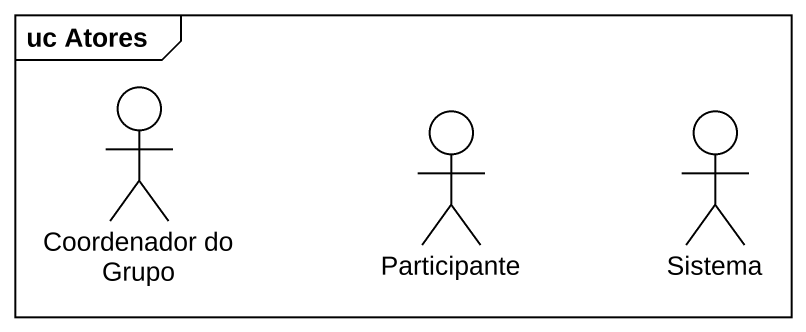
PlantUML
@startuml
mainframe uc Atores
actor "Coordenador do Grupo" as Coordenador_do_Grupo
actor Participante
actor Sistema
@enduml
